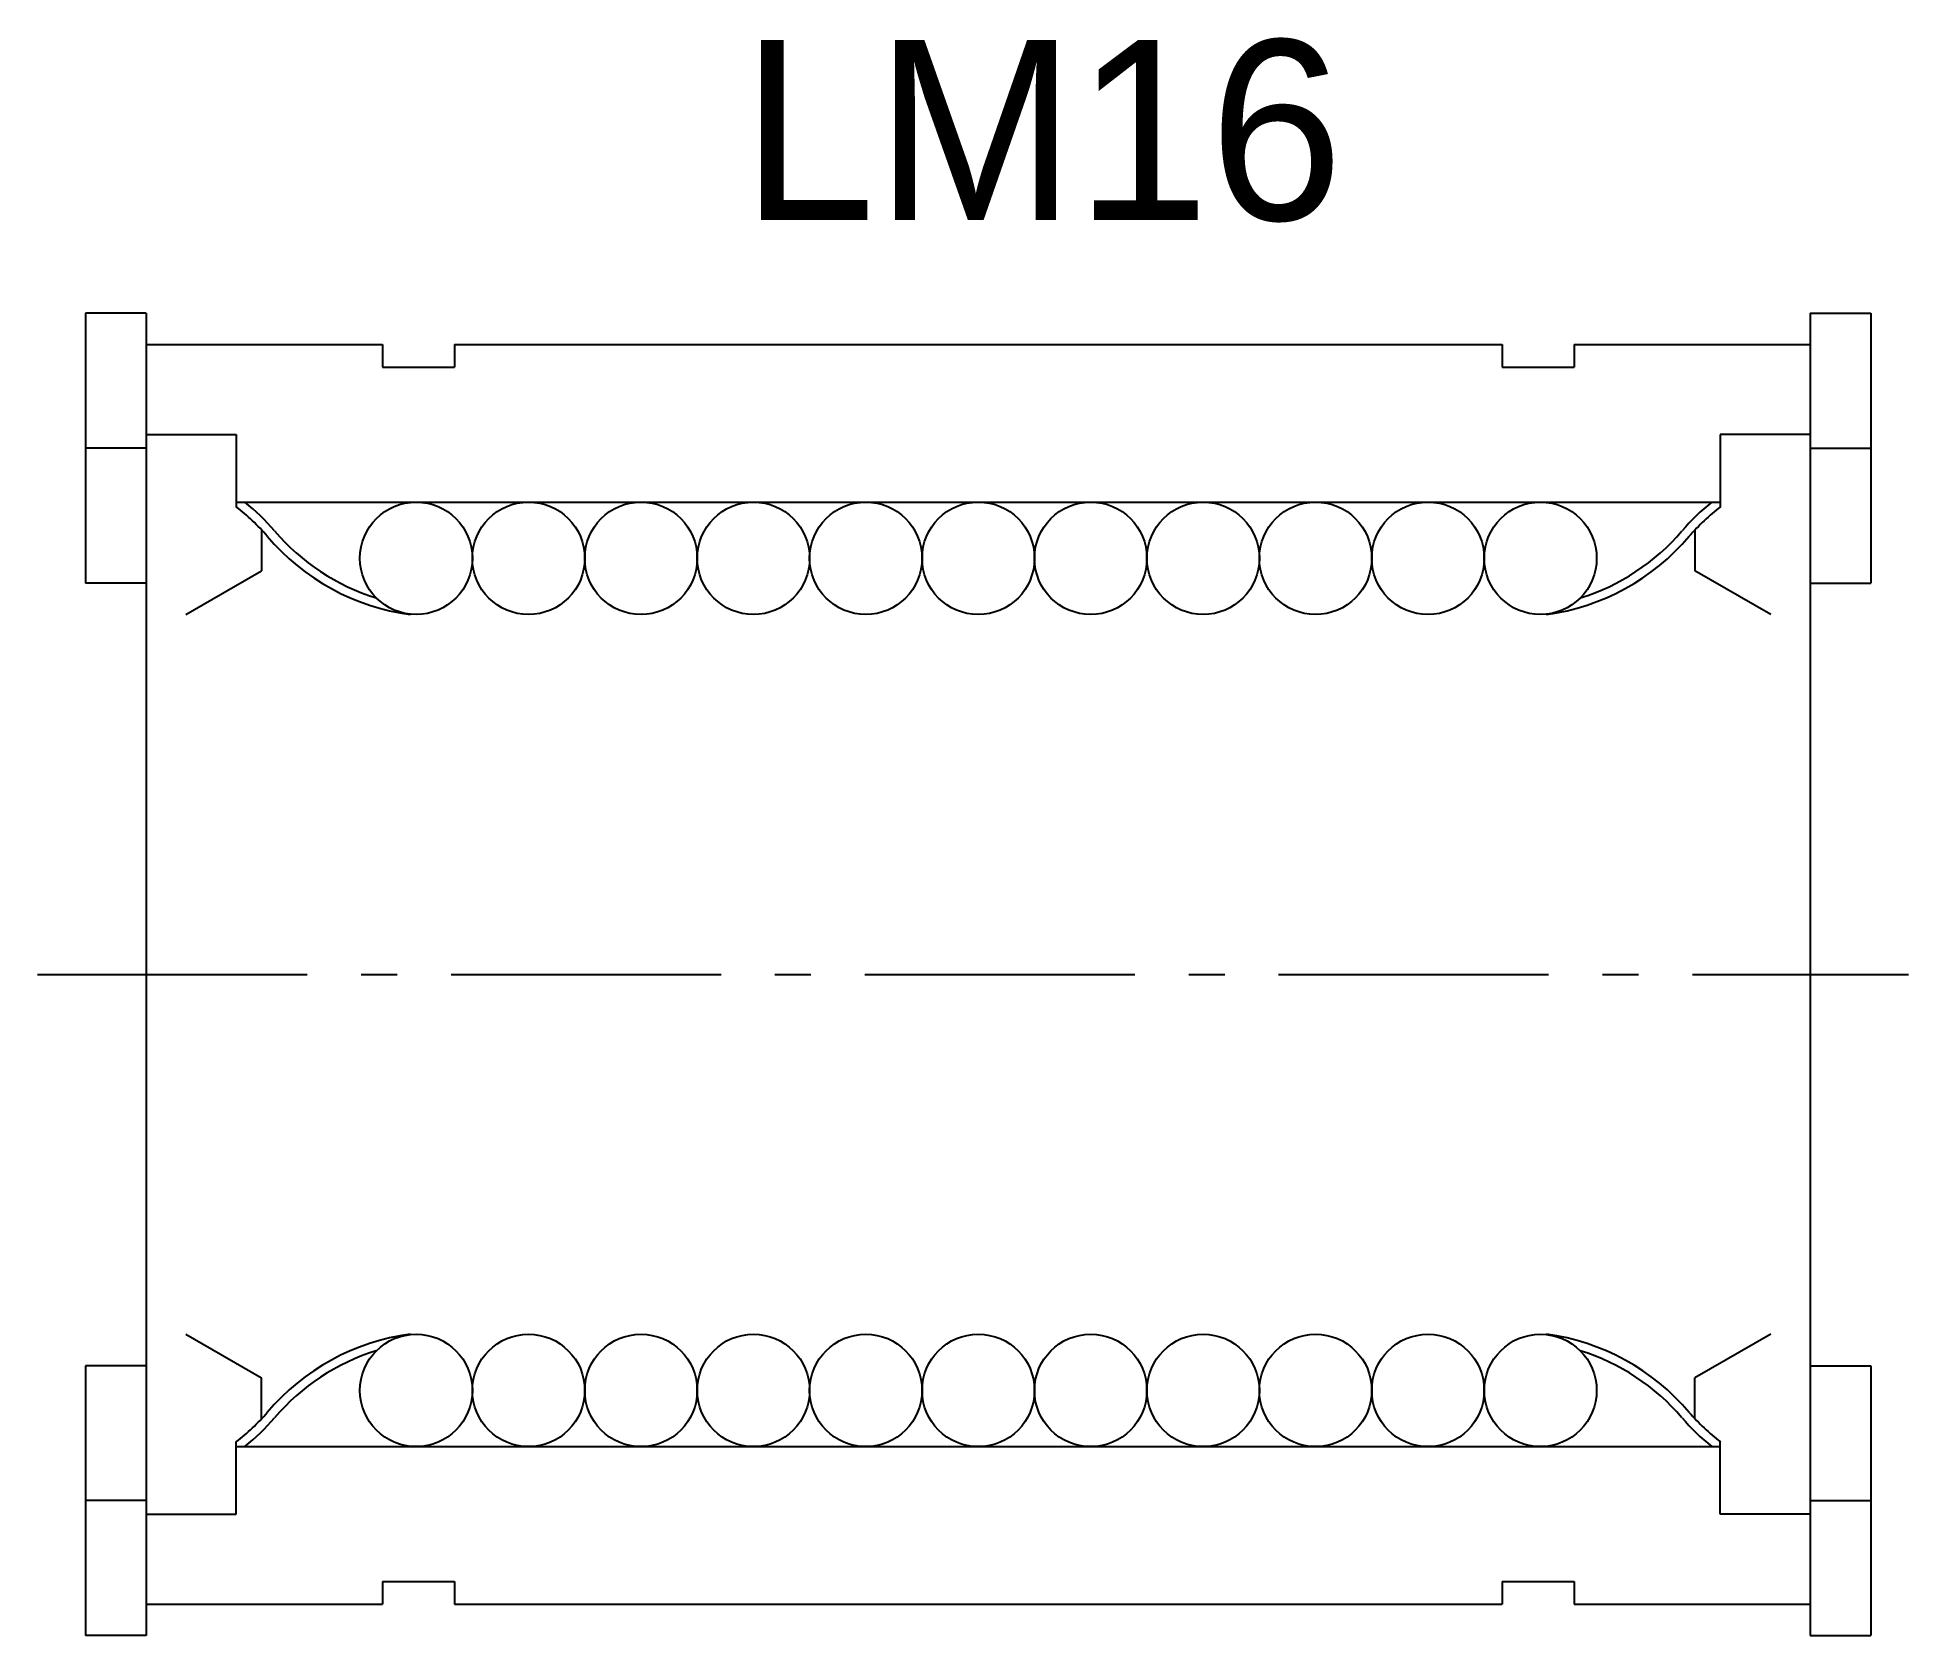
# Model space of a CAD drawing. Extents: x 112.4 to 154, y 131.1 to 166.6.
import ezdxf

# ---------------------------------------------------------------- set-up
doc = ezdxf.new("R2010")
doc.units = 0
doc.header["$MEASUREMENT"] = 0
doc.linetypes.add('SCENTER', pattern=[9.2, 6, -1.2, 0.8, -1.2])
for name, color, linetype in [('CON', 2, 'CONTINUOUS'), ('SCEN', 1, 'SCENTER'), ('UTI', 7, 'CONTINUOUS')]:
    doc.layers.add(name, color=color, linetype=linetype)
doc.styles.add('CHINA', font='C2', dxfattribs={"bigfont": 'CHINA'})

msp = doc.modelspace()

# ---------------------------------------------------------------- linework, layer by layer
at = {"layer": 'CON'}
for p, q in [((113.426, 160.519), (113.426, 154.519)), ((114.776, 160.519), (113.426, 160.519)), ((114.776, 160.519), (114.776, 131.119)), ((151.776, 160.519), (151.776, 131.119)), ((151.776, 160.519), (153.126, 160.519)), ((153.126, 160.519), (153.126, 154.519)), ((114.776, 159.819), (120.026, 159.819)), ((120.026, 159.819), (120.026, 159.319)), ((121.626, 159.819), (144.926, 159.819)), ((121.626, 159.819), (121.626, 159.319)), ((144.926, 159.819), (144.926, 159.319)), ((146.526, 159.819), (151.776, 159.819)), ((146.526, 159.819), (146.526, 159.319)), ((120.026, 159.319), (121.626, 159.319)), ((144.926, 159.319), (146.526, 159.319)), ((114.776, 157.819), (116.776, 157.819)), ((116.776, 157.819), (116.776, 156.216)), ((151.776, 157.819), (149.776, 157.819)), ((149.776, 157.819), (149.776, 156.216)), ((114.776, 157.519), (113.426, 157.519)), ((151.776, 157.519), (153.126, 157.519)), ((116.776, 156.319), (149.776, 156.319)), ((117.341, 155.698), (117.341, 154.792)), ((149.211, 155.698), (149.211, 154.792)), ((115.656, 153.819), (117.341, 154.792)), ((150.896, 153.819), (149.211, 154.792)), ((114.776, 154.519), (113.426, 154.519)), ((151.776, 154.519), (153.126, 154.519)), ((115.656, 137.819), (117.341, 136.847)), ((150.896, 137.819), (149.211, 136.847)), ((113.426, 137.119), (113.426, 131.119)), ((114.776, 137.119), (113.426, 137.119)), ((151.776, 137.119), (153.126, 137.119)), ((153.126, 137.119), (153.126, 131.119)), ((117.341, 135.941), (117.341, 136.847)), ((149.211, 135.941), (149.211, 136.847)), ((116.776, 133.819), (116.776, 135.423)), ((116.776, 135.319), (149.776, 135.319)), ((149.776, 133.819), (149.776, 135.423)), ((114.776, 134.119), (113.426, 134.119)), ((151.776, 134.119), (153.126, 134.119)), ((114.776, 133.819), (116.776, 133.819)), ((151.776, 133.819), (149.776, 133.819)), ((120.026, 132.319), (121.626, 132.319)), ((120.026, 132.319), (120.026, 131.819)), ((121.626, 132.319), (121.626, 131.819)), ((144.926, 132.319), (146.526, 132.319)), ((144.926, 132.319), (144.926, 131.819)), ((146.526, 132.319), (146.526, 131.819)), ((114.776, 131.819), (120.026, 131.819)), ((121.626, 131.819), (144.926, 131.819)), ((146.526, 131.819), (151.776, 131.819)), ((114.776, 131.119), (113.426, 131.119)), ((151.776, 131.119), (153.126, 131.119))]:
    msp.add_line(p, q, dxfattribs=at)
for centre in [(120.776, 155.069), (123.276, 155.069), (125.776, 155.069), (128.276, 155.069), (130.776, 155.069), (133.276, 155.069), (135.776, 155.069), (138.276, 155.069), (140.776, 155.069), (143.276, 155.069), (145.776, 155.069), (120.776, 136.569), (123.276, 136.569), (125.776, 136.569), (128.276, 136.569), (130.776, 136.569), (133.276, 136.569), (135.776, 136.569), (138.276, 136.569), (140.776, 136.569), (143.276, 136.569), (145.776, 136.569)]:
    msp.add_circle(centre, 1.25, dxfattribs=at)
for centre, radius, start, end in [((113.796, 152.399), 4.842, 40.7274, 52.021), ((113.796, 152.399), 5.042, 40.5533, 51.0338), ((152.756, 152.399), 5.042, 128.9662, 139.4467), ((152.756, 152.399), 4.842, 127.979, 139.2726), ((121.315, 158.816), 4.842, 220.4117, 252.877), ((145.237, 158.816), 4.842, 287.123, 319.5883), ((121.315, 158.816), 5.042, 220.2502, 262.3175), ((145.237, 158.816), 5.042, 277.6825, 319.7498), ((121.315, 132.822), 5.042, 97.6825, 139.7498), ((145.237, 132.822), 5.042, 40.2502, 82.3175), ((121.315, 132.822), 4.842, 107.123, 139.5883), ((145.237, 132.822), 4.842, 40.4117, 72.877), ((113.796, 139.24), 4.842, 307.979, 319.2726), ((152.756, 139.24), 4.842, 220.7274, 232.021), ((113.796, 139.24), 5.042, 308.9662, 319.4467), ((152.756, 139.24), 5.042, 220.5533, 231.0338)]:
    msp.add_arc(centre, radius, start, end, dxfattribs=at)
at = {"layer": 'SCEN'}
msp.add_line((112.355, 145.819), (153.962, 145.819), dxfattribs=at)

# ---------------------------------------------------------------- texts
at = {"layer": 'UTI', "style": 'CHINA'}
msp.add_text('LM16', height=4, dxfattribs=at).set_placement((128.009, 162.589))

doc.saveas('drawing.dxf')
